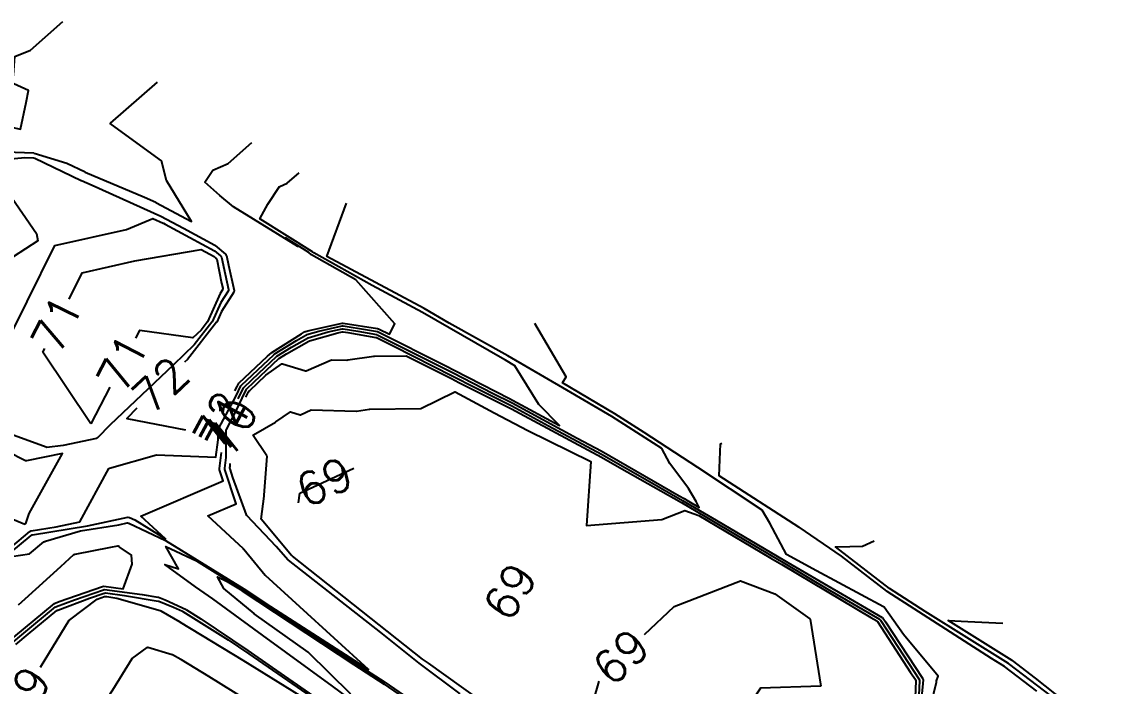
# Model space of a CAD drawing. Header units: metres. Extents: x 729358 to 732680, y 1423022 to 1426117.
# Drawn here: x 730334.4 to 730548.7, y 1425960.6 to 1426092.6 of the extents above; entities that cross this region are included whole.
import ezdxf

# ---------------------------------------------------------------- set-up
doc = ezdxf.new("R2010")
doc.units = ezdxf.units.M
doc.header["$MEASUREMENT"] = 0
for name, color, linetype in [('HR36 IE-Exi_Xref$0$CONTOUR', 8, 'Continuous'), ('HR36 IE-Exi_Xref$0$CONTOURINDEX', 10, 'Continuous'), ('HR36 IE-Exi_Xref$0$CONTOURTEXT', 7, 'Continuous')]:
    doc.layers.add(name, color=color, linetype=linetype)
doc.styles.add('HR36 IE-Exi_Xref$0$5mm', font='simplex', dxfattribs={"height": 5})

msp = doc.modelspace()

# ---------------------------------------------------------------- linework, layer by layer
at = {"layer": 'HR36 IE-Exi_Xref$0$CONTOUR', "flags": 128}
for points, elevation in [([(730331.25, 1426066.75), (730336.79, 1426066.51), (730336.86, 1426066.5), (730343.36, 1426064.46), (730346.95, 1426062.74), (730346.99, 1426062.73), (730358.77, 1426057.72), (730360.98, 1426056.72), (730361, 1426056.71), (730361.01, 1426056.71), (730368.07, 1426052.94), (730363.13, 1426061.02), (730363.11, 1426061.07), (730363.1, 1426061.08), (730362.16, 1426064.96), (730352.2, 1426072.17), (730351.91, 1426072.36), (730352, 1426072.4), (730361.31, 1426080.58)], 73), ([(730327.1, 1425983.99), (730336, 1425991.36), (730336.07, 1425991.4), (730336.26, 1425991.49), (730336.27, 1425991.49), (730341.23, 1425992.29), (730345.9, 1425993.3), (730351.65, 1426003.86), (730351.76, 1426003.91), (730351.82, 1426003.97), (730361.14, 1426006.57), (730372.93, 1426006.13), (730373.38, 1426009.59), (730373.39, 1426011.51), (730373.45, 1426011.71), (730373.46, 1426011.75), (730376.97, 1426018.31), (730377.91, 1426020.28), (730377.94, 1426020.33), (730378.01, 1426020.42), (730382.32, 1426024.48), (730384.44, 1426026.48), (730384.5, 1426026.53), (730384.52, 1426026.55), (730388.93, 1426029.31), (730390.81, 1426030.38), (730390.91, 1426030.42), (730390.97, 1426030.45), (730393.35, 1426031.13), (730397.99, 1426032.17), (730398.06, 1426032.18), (730398.19, 1426032.18), (730403.05, 1426031.4), (730405.01, 1426031.05), (730405.12, 1426031.02), (730405.16, 1426031), (730418.59, 1426024.24), (730420.22, 1426023.42), (730420.22, 1426023.42), (730420.23, 1426023.42), (730420.23, 1426023.41), (730431.2, 1426017.79), (730431.82, 1426017.48), (730431.83, 1426017.48), (730431.83, 1426017.48), (730441.16, 1426012.44), (730437.05, 1426016.61), (730432.3, 1426024.28), (730430.42, 1426025.36), (730430.42, 1426025.36), (730429.84, 1426025.69), (730413.93, 1426034.87), (730403.96, 1426040.21), (730392.37, 1426046.69), (730392.36, 1426046.7), (730392.1, 1426046.91), (730381.64, 1426053.44), (730383.26, 1426056.34), (730385.59, 1426059.83), (730385.6, 1426059.84), (730387.11, 1426060.5), (730389.46, 1426062.57)], 71.5), ([(730329.67, 1426061.61), (730337.3, 1426050.52), (730337.57, 1426049.06), (730337.56, 1426049.05), (730308.1, 1426029.99), (730308.08, 1426030), (730302.78, 1426039.56), (730304.31, 1426044.38), (730307.64, 1426050.17), (730307.7, 1426050.25), (730307.74, 1426050.3), (730318.84, 1426059.48), (730324.43, 1426061.2), (730324.56, 1426061.14), (730329.67, 1426061.61)], 71.5), ([(730377.37, 1426017.69), (730378.41, 1426019.9), (730378.47, 1426019.98), (730378.52, 1426020.04), (730381.43, 1426022.78), (730384.95, 1426026.1), (730384.98, 1426026.13), (730385.03, 1426026.16), (730387.92, 1426027.98), (730391.09, 1426029.78), (730391.14, 1426029.8), (730391.23, 1426029.84), (730395.23, 1426030.98), (730397.99, 1426031.6), (730398.13, 1426031.61), (730398.2, 1426031.61), (730401.1, 1426031.14), (730404.84, 1426030.49), (730404.9, 1426030.47), (730404.98, 1426030.44), (730413.41, 1426026.2), (730420.04, 1426022.86), (730420.04, 1426022.85), (730420.05, 1426022.85), (730420.05, 1426022.85), (730427.86, 1426018.85), (730431.74, 1426016.9), (730431.75, 1426016.89), (730431.76, 1426016.89), (730444.68, 1426009.91), (730449.43, 1426007.37), (730449.44, 1426007.36), (730449.45, 1426007.36), (730464.94, 1425998.48), (730465.87, 1425997.96), (730466.79, 1425997.41), (730468.9, 1425996.17), (730468.28, 1425997.33), (730466.74, 1425999.91), (730466.74, 1425999.91), (730463.07, 1426004.88), (730461.5, 1426007.83), (730451.57, 1426014.19), (730451.56, 1426014.19), (730442.62, 1426019.45), (730430.88, 1426026.22), (730430.88, 1426026.22), (730419.25, 1426032.76), (730414.3, 1426035.62), (730394.94, 1426045.98), (730398.84, 1426056.57)], 71), ([(730324.42, 1426014.77), (730340.94, 1426048.13), (730355.17, 1426051.35), (730360.43, 1426053.53), (730362.48, 1426052.61), (730362.48, 1426052.61), (730362.54, 1426052.58), (730362.88, 1426052.39), (730372.65, 1426047.07), (730372.68, 1426047.06)], 71.5), ([(730372.68, 1426047.06), (730373.86, 1426046.09), (730373.94, 1426046.03), (730374.01, 1426045.89), (730374.07, 1426045.8), (730374.74, 1426042.44), (730375.43, 1426039.44), (730375.43, 1426039.41), (730375.41, 1426039.27), (730375.38, 1426039.11), (730373.89, 1426036.82), (730372.19, 1426032.99), (730372.15, 1426032.93), (730368.63, 1426028.45), (730364.49, 1426024.48), (730364.43, 1426024.42), (730364.43, 1426024.42), (730351.96, 1426012.58), (730349.42, 1426009.96), (730349.32, 1426009.9), (730349.25, 1426009.86), (730342.58, 1426008.48), (730339.38, 1426008.05), (730339.21, 1426008.09), (730325.55, 1426013.07)], 71.5), ([(730343.81, 1426037.49), (730346.4, 1426042.73), (730356.81, 1426045.1), (730356.86, 1426045.1), (730370.01, 1426047.37), (730372.59, 1426045.96), (730372.6, 1426045.96), (730372.88, 1426045.73), (730372.99, 1426045.64), (730373.1, 1426045.44), (730373.11, 1426045.42), (730374.06, 1426040.64), (730374.29, 1426039.66), (730374.3, 1426039.62), (730374.26, 1426039.4), (730374.25, 1426039.35), (730373.76, 1426038.6), (730371.29, 1426033.02), (730371.23, 1426032.94), (730369.99, 1426031.35), (730368.36, 1426029.79), (730357.81, 1426031.29), (730357.75, 1426031.28), (730356.95, 1426029.74)], 71), ([(730513.88, 1425952.74), (730516.03, 1425961.5), (730516.02, 1425961.69), (730515.98, 1425961.75), (730515.99, 1425961.77), (730516.35, 1425962.69), (730509.45, 1425970.93), (730505.62, 1425976.34), (730505.58, 1425976.38), (730505.51, 1425976.44), (730505.5, 1425976.45), (730492.15, 1425983.56), (730486.22, 1425986.83), (730486.21, 1425986.83), (730482.9, 1425993.04), (730481.37, 1425995.61), (730468.64, 1426004.1), (730468.64, 1426004.1), (730468.63, 1426004.11), (730457.98, 1426011.01), (730452.12, 1426014.76), (730452.11, 1426014.76), (730441.74, 1426020.87), (730442.49, 1426022.05), (730436.25, 1426032.64)], 70.5), ([(730332.38, 1425986.39), (730335.93, 1425986.94), (730338.8, 1425989.33), (730339, 1425989.41), (730339.01, 1425989.41), (730339.06, 1425989.44), (730339.1, 1425989.45), (730346.02, 1425991.49), (730353.65, 1425992.72), (730355.31, 1425993.08), (730355.37, 1425993.07), (730355.57, 1425993.06), (730355.64, 1425993.03), (730362.95, 1425989.62), (730378.47, 1425979.98), (730378.48, 1425979.97), (730378.48, 1425979.97), (730383.75, 1425976.48), (730403.21, 1425964), (730382.75, 1425982.65), (730382.73, 1425982.67), (730378.47, 1425987.81), (730378.43, 1425987.95), (730371.36, 1425994.48), (730376.96, 1425996.89), (730374.72, 1426003.72), (730374.7, 1426003.82), (730374.69, 1426003.89), (730374.68, 1426003.98), (730374.95, 1426006.07), (730374.96, 1426011.46), (730374.99, 1426011.56), (730375.02, 1426011.66), (730376.61, 1426014.64), (730378.91, 1426019.51), (730379, 1426019.63), (730379.03, 1426019.66), (730380.54, 1426021.09), (730385.45, 1426025.72), (730385.47, 1426025.73), (730385.53, 1426025.78), (730386.92, 1426026.65), (730391.36, 1426029.17), (730391.37, 1426029.18), (730391.5, 1426029.23), (730397.12, 1426030.83), (730398, 1426031.03), (730398.2, 1426031.04), (730398.22, 1426031.04), (730399.15, 1426030.89), (730404.66, 1426029.92), (730404.69, 1426029.92), (730404.8, 1426029.88), (730408.23, 1426028.15), (730419.86, 1426022.29), (730419.86, 1426022.29), (730419.86, 1426022.29), (730419.87, 1426022.29), (730424.51, 1426019.91), (730431.66, 1426016.32), (730431.67, 1426016.31), (730431.68, 1426016.31), (730439, 1426012.36), (730449.47, 1426006.75), (730449.48, 1426006.75), (730449.48, 1426006.75), (730458.99, 1426001.3), (730465.6, 1425997.55), (730472.23, 1425993.64), (730485.81, 1425985.62), (730486.5, 1425985.21), (730505.24, 1425974.29), (730505.25, 1425974.28), (730505.37, 1425974.17), (730505.44, 1425974.09), (730505.88, 1425973.42), (730513.23, 1425962.26), (730513.24, 1425962.25), (730513.24, 1425962.23), (730513.32, 1425961.93), (730513.29, 1425961.23), (730512.34, 1425951.85)], 70.5), ([(730348.09, 1426012.74), (730338.6, 1426026.99), (730338.94, 1426027.68)], 71), ([(730351.89, 1426020.03), (730348.09, 1426012.74)], 71), ([(730438.78, 1425948.32), (730415.13, 1425965.28), (730413.95, 1425966.02), (730388.11, 1425986.51), (730387.98, 1425986.61), (730387.93, 1425986.65), (730381.9, 1425993.81), (730382.53, 1425998.4), (730382.51, 1425998.57), (730383.1, 1426006.31), (730383.06, 1426006.43), (730380.35, 1426010.43), (730380.37, 1426010.54), (730384.74, 1426013.07), (730384.82, 1426013.12), (730387.72, 1426015.15), (730387.75, 1426015.16), (730389.69, 1426014.57), (730389.73, 1426014.57), (730391.82, 1426015.5), (730400.76, 1426015.26), (730400.84, 1426015.28), (730403.4, 1426015.65), (730403.47, 1426015.65), (730413.64, 1426015.77), (730420.4, 1426019.12), (730420.41, 1426019.11), (730420.41, 1426019.11), (730428.16, 1426014.91), (730428.17, 1426014.91), (730434.84, 1426011.4), (730447.36, 1426005.3), (730447.37, 1426005.3), (730446.49, 1425992.6), (730461.46, 1425993.79), (730466.05, 1425995.58), (730468.8, 1425994.55), (730483.1, 1425986.1), (730485.27, 1425984.82), (730502.98, 1425974.34), (730504.14, 1425973.66), (730504.3, 1425973.51), (730504.3, 1425973.5), (730504.31, 1425973.5), (730510.87, 1425963.41), (730511.8, 1425962.01), (730511.82, 1425961.97)], 69.5), ([(730321.4, 1425978.29), (730324.3, 1425980.7), (730336.28, 1425990.62), (730336.43, 1425990.7), (730336.51, 1425990.74), (730336.54, 1425990.75), (730347.44, 1425992.5), (730355.45, 1425994.24), (730355.74, 1425994.19), (730355.77, 1425994.19), (730355.77, 1425994.19), (730356.84, 1425993.69), (730362.9, 1425989.92), (730358.06, 1425994.4), (730374.4, 1426001.41), (730373.67, 1426003.63), (730373.67, 1426003.66), (730373.66, 1426003.69), (730373.65, 1426003.86), (730374.07, 1426007.04)], 71), ([(730389.6, 1425998.97), (730400.32, 1426003.94)], 69), ([(730389.34, 1425997.07), (730389.6, 1425998.97)], 69), ([(730543.05, 1425955.45), (730530.29, 1425965.16), (730530.27, 1425965.17), (730513.75, 1425975.51), (730506.7, 1425980.04), (730506.67, 1425980.06), (730506.66, 1425980.06), (730495.95, 1425988.34), (730498.78, 1425988.42), (730501.29, 1425988.48), (730503.64, 1425989.53)], 69.5), ([(730321.25, 1425960.89), (730340.87, 1425977.09), (730340.88, 1425977.1), (730341.03, 1425977.19), (730341.84, 1425977.49), (730350.44, 1425980.49), (730350.66, 1425980.51), (730350.67, 1425980.51), (730354.52, 1425980.02), (730356.34, 1425984.93), (730356.17, 1425986.66), (730353.73, 1425988.37), (730353.7, 1425988.38), (730353.5, 1425988.45), (730353.39, 1425988.45), (730352.02, 1425988.23), (730344.94, 1425986.84), (730344.78, 1425986.76), (730344.75, 1425986.75), (730344.69, 1425986.72), (730342.11, 1425984.35), (730335, 1425977.96), (730333.68, 1425976.75)], 70.5), ([(730399.72, 1425959.07), (730391.22, 1425967.42), (730380.51, 1425975.07), (730380.5, 1425975.09), (730374.54, 1425980.05), (730374.54, 1425980.06), (730374.53, 1425980.06), (730373.22, 1425982.39), (730375.17, 1425981.48), (730378.13, 1425979.64), (730378.14, 1425979.63), (730378.15, 1425979.63), (730400.33, 1425964.96), (730406.36, 1425961.09), (730425.59, 1425947.79)], 69.5), ([(730458.02, 1425970.91), (730463.94, 1425976.5), (730477.07, 1425981.61), (730483.9, 1425979.04), (730490.82, 1425974.04), (730490.89, 1425973.98), (730493.03, 1425960.67)], 69), ([(730333.2, 1425968.95), (730335.67, 1425971), (730341.38, 1425975.71), (730341.48, 1425975.77), (730341.53, 1425975.8), (730347.82, 1425978.13), (730350.75, 1425979.16), (730350.83, 1425979.16), (730350.99, 1425979.18), (730354.8, 1425978.69), (730361.48, 1425977.57), (730361.53, 1425977.55), (730361.6, 1425977.53), (730364.51, 1425976.37), (730366.29, 1425975.55), (730366.35, 1425975.52), (730366.37, 1425975.51), (730375.39, 1425969.85), (730379.5, 1425967.07), (730393.75, 1425957.22)], 69.5), ([(730338.14, 1425964.44), (730343.83, 1425973.78), (730343.92, 1425973.88), (730349.38, 1425977.92), (730350.81, 1425978.45), (730350.91, 1425978.49), (730350.91, 1425978.49), (730351.15, 1425978.51), (730351.28, 1425978.49), (730353.29, 1425978.16), (730361.88, 1425975.67), (730361.98, 1425975.63), (730365.78, 1425973.44), (730365.86, 1425973.4), (730378.27, 1425965.86), (730399.64, 1425952.63)], 69), ([(730548.74, 1425951.91), (730535.66, 1425962.25), (730531.06, 1425965.75), (730531.05, 1425965.76), (730518.3, 1425973.74), (730522.25, 1425973.54), (730529.17, 1425973.2)], 69), ([(730327.18, 1425929.84), (730334.85, 1425932.88), (730334.86, 1425932.9), (730352.5, 1425959.94), (730356.29, 1425966.15), (730356.33, 1425966.2), (730359.28, 1425968.39), (730359.39, 1425968.4), (730364.25, 1425966.99), (730364.3, 1425966.97), (730365.98, 1425966.01), (730366.01, 1425965.99), (730371.49, 1425962.66), (730383.18, 1425955.42), (730386.64, 1425922.58), (730389.29, 1425896.04), (730379.79, 1425890.3)], 68.5), ([(730493.03, 1425960.67), (730481.07, 1425960.26), (730465.88, 1425937.41), (730465.84, 1425937.39), (730465.22, 1425936.42), (730463.48, 1425936.05), (730463.47, 1425936.05), (730461.57, 1425935.57), (730461.46, 1425935.6), (730456.37, 1425938.86), (730456.36, 1425938.87), (730449.86, 1425943.62), (730445.41, 1425949.02), (730449.04, 1425961.69)], 69), ([(730511.82, 1425961.97), (730511.87, 1425961.76), (730511.88, 1425961.72), (730511.55, 1425953.54)], 69.5)]:
    msp.add_lwpolyline(points, dxfattribs=dict(at, elevation=elevation))
at = {"layer": 'HR36 IE-Exi_Xref$0$CONTOURINDEX', "flags": 128}
for points, elevation in [([(730307.06, 1426060.55), (730309.96, 1426064.62), (730309.97, 1426064.62), (730310.04, 1426064.69), (730310.05, 1426064.7), (730310.17, 1426064.79), (730318.07, 1426068.17), (730327.69, 1426072.54), (730327.71, 1426072.53), (730327.72, 1426072.53), (730327.79, 1426072.54), (730328, 1426072.57), (730334.15, 1426071.27), (730335.25, 1426076.5), (730335.25, 1426076.52), (730335.76, 1426078.93), (730332.07, 1426080.56), (730332.75, 1426081.93), (730333.02, 1426085.65), (730336.13, 1426086.95), (730342.54, 1426092.59)], 74), ([(730376.71, 1426019.33), (730377.15, 1426020.14), (730377.4, 1426020.67), (730377.41, 1426020.68), (730377.5, 1426020.8), (730383.21, 1426026.18), (730383.94, 1426026.87), (730384.01, 1426026.92), (730384.02, 1426026.93), (730389.93, 1426030.64), (730390.54, 1426030.99), (730390.68, 1426031.05), (730390.7, 1426031.05), (730391.47, 1426031.27), (730397.98, 1426032.74), (730398, 1426032.74), (730398.17, 1426032.75), (730404.99, 1426031.65), (730405.19, 1426031.61), (730405.34, 1426031.57), (730405.34, 1426031.57), (730407.39, 1426030.53), (730408.45, 1426032.61), (730400.73, 1426041.36), (730391.94, 1426046.28), (730391.93, 1426046.29), (730391.39, 1426046.73), (730386.72, 1426049.64), (730389.23, 1426047.98), (730376.43, 1426055.81), (730376.41, 1426055.83), (730373.71, 1426058.06), (730370.75, 1426060.72), (730372.33, 1426063.1), (730372.35, 1426063.11), (730375.37, 1426064.44), (730380.08, 1426068.58)], 72), ([(730325.97, 1426064.77), (730334.97, 1426065.6), (730336.74, 1426065.53), (730336.74, 1426065.53), (730336.99, 1426065.45), (730346.21, 1426061.03), (730346.22, 1426061.03), (730348.4, 1426060.1), (730361.98, 1426053.98), (730361.99, 1426053.98), (730362.03, 1426053.96), (730366.5, 1426051.57), (730372.71, 1426048.19), (730372.76, 1426048.15), (730374.84, 1426046.46), (730374.89, 1426046.42), (730374.93, 1426046.34), (730375.03, 1426046.18), (730375.41, 1426044.25), (730376.57, 1426039.23), (730376.57, 1426039.21), (730376.56, 1426039.13), (730376.51, 1426038.88), (730374.02, 1426035.04), (730373.09, 1426032.96), (730373.07, 1426032.93), (730367.27, 1426025.54), (730366.68, 1426024.97)], 72), ([(730378.9, 1426018.02), (730379.42, 1426019.12), (730379.53, 1426019.28), (730379.54, 1426019.28), (730379.65, 1426019.39), (730382.85, 1426022.41), (730386.05, 1426024.65), (730386.13, 1426024.66), (730390.75, 1426023.25), (730390.85, 1426023.27), (730395.86, 1426025.47), (730398.96, 1426025.39), (730399.13, 1426025.44), (730404.26, 1426026.17), (730404.39, 1426026.18), (730410.69, 1426026.26), (730419.68, 1426021.73), (730419.68, 1426021.73), (730419.68, 1426021.73), (730419.7, 1426021.72), (730421.17, 1426020.97), (730431.59, 1426015.73), (730431.59, 1426015.73), (730431.6, 1426015.72), (730433.32, 1426014.8), (730449.51, 1426006.14), (730449.51, 1426006.13), (730449.52, 1426006.13), (730453.04, 1426004.11), (730465.34, 1425997.15), (730477.66, 1425989.87), (730485.54, 1425985.22), (730494.74, 1425979.77), (730504.69, 1425973.98), (730504.77, 1425973.9), (730504.84, 1425973.84), (730504.87, 1425973.79), (730508.37, 1425968.42), (730512.51, 1425962.13), (730512.53, 1425962.11)], 70), ([(730357.26, 1426015.87), (730355.23, 1426013.78), (730366.88, 1426011.56)], 72), ([(730535.89, 1425959.71), (730529.52, 1425964.56), (730529.49, 1425964.58), (730526.92, 1425966.19), (730506.18, 1425979.5), (730506.17, 1425979.51), (730506.15, 1425979.52), (730497.13, 1425986.5), (730488.73, 1425992.22), (730488.71, 1425992.24), (730488.7, 1425992.24), (730472.82, 1426002.41), (730473.1, 1426008.77), (730473.1, 1426008.78), (730473.37, 1426008.9)], 70), ([(730330.55, 1425994.71), (730334.97, 1425992.87), (730335.16, 1425992.96), (730335.19, 1425992.99), (730335.2, 1425992.98), (730335.86, 1425994.95), (730342.47, 1426006.89), (730335.33, 1426005.42), (730335.28, 1426005.41), (730335.15, 1426005.43), (730334.99, 1426005.46), (730331.62, 1426007.21)], 72), ([(730421.43, 1425959.13), (730413.27, 1425965.27), (730405.65, 1425971.34), (730387.35, 1425985.67), (730387.31, 1425985.7), (730387.3, 1425985.72), (730384.87, 1425988.38), (730379.07, 1425994.54), (730379.03, 1425994.59), (730379, 1425994.66), (730376.31, 1426002.13), (730375.76, 1426003.8), (730375.73, 1426003.98), (730375.71, 1426004.09), (730375.71, 1426004.1), (730375.74, 1426004.31), (730375.74, 1426004.86)], 70), ([(730406.2, 1425953.23), (730396.07, 1425960.68), (730382.16, 1425970.83), (730372.35, 1425978.05), (730368.89, 1425980.37), (730368.87, 1425980.38), (730362.82, 1425984.83), (730365.49, 1425983.94), (730362.97, 1425988.39), (730369.06, 1425985.55), (730378.3, 1425979.81), (730378.31, 1425979.8), (730378.31, 1425979.8), (730392.04, 1425970.72), (730406.45, 1425961.48), (730415.64, 1425955.12)], 70), ([(730328.46, 1425965.95), (730341.12, 1425976.4), (730341.18, 1425976.44), (730341.28, 1425976.49), (730344.83, 1425977.81), (730350.6, 1425979.82), (730350.74, 1425979.84), (730350.83, 1425979.85), (730358.31, 1425978.89), (730361.4, 1425978.37), (730361.51, 1425978.34), (730361.54, 1425978.33), (730362.88, 1425977.79), (730367.04, 1425975.87), (730367.06, 1425975.86), (730367.1, 1425975.83), (730369.93, 1425974.06), (730379.25, 1425967.75), (730384.1, 1425964.4), (730404.43, 1425950.29)], 70), ([(730512.53, 1425962.11), (730512.55, 1425961.99), (730512.6, 1425961.82), (730512.42, 1425957.38)], 70)]:
    msp.add_lwpolyline(points, dxfattribs=dict(at, elevation=elevation))

# ---------------------------------------------------------------- texts
at = {"layer": 'HR36 IE-Exi_Xref$0$CONTOURTEXT', "char_height": 6.5, "attachment_point": 5, "style": 'HR36 IE-Exi_Xref$0$5mm'}
for s, insert, rotation in [('{71}', (730341.37, 1426032.59, 71), 63.6525), ('{71}', (730354.42, 1426024.89, 71), 62.4704), ('{72}', (730361.94, 1426020.45, 72), 43.5196), ('{72}', (730373.62, 1426013.55, 72), 61.8206), ('{71}', (730374.84, 1426012.84, 71), 61.8206), ('{70}', (730376.06, 1426012.12, 70), 61.8206), ('{69}', (730394.49, 1426001.24, 69), 24.8723), ('{69}', (730431.34, 1425979.49, 69), 58.4484), ('{69}', (730453.35, 1425966.5, 69), 43.3309), ('{69}', (730334.77, 1425958.97, 69), 56.8937)]:
    msp.add_mtext(s, dxfattribs=dict(at, insert=insert, rotation=rotation))

doc.saveas('drawing.dxf')
